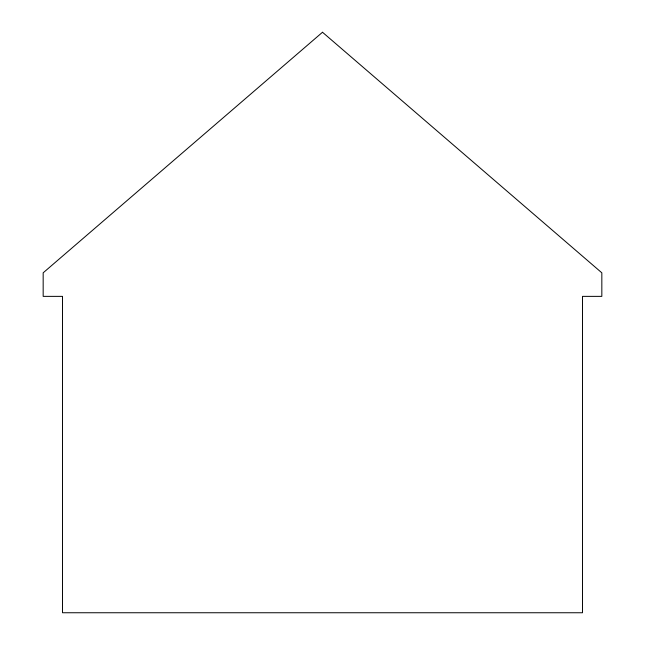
<?xml version="1.0" encoding="UTF-8"?>
<svg xmlns="http://www.w3.org/2000/svg" width="645" height="645" viewBox="0 0 645 645"><rect width="100%" height="100%" fill="white"/><g stroke="black" fill="none" stroke-linecap="round" stroke-linejoin="round"><path stroke-width="0.97" d="M322.5 32.25L43.167 272.819L43.167 296.369L62.5 296.369L62.5 612.75L582.5 612.75L582.5 296.369L601.833 296.369L601.833 272.819L322.5 32.25"/></g></svg>
